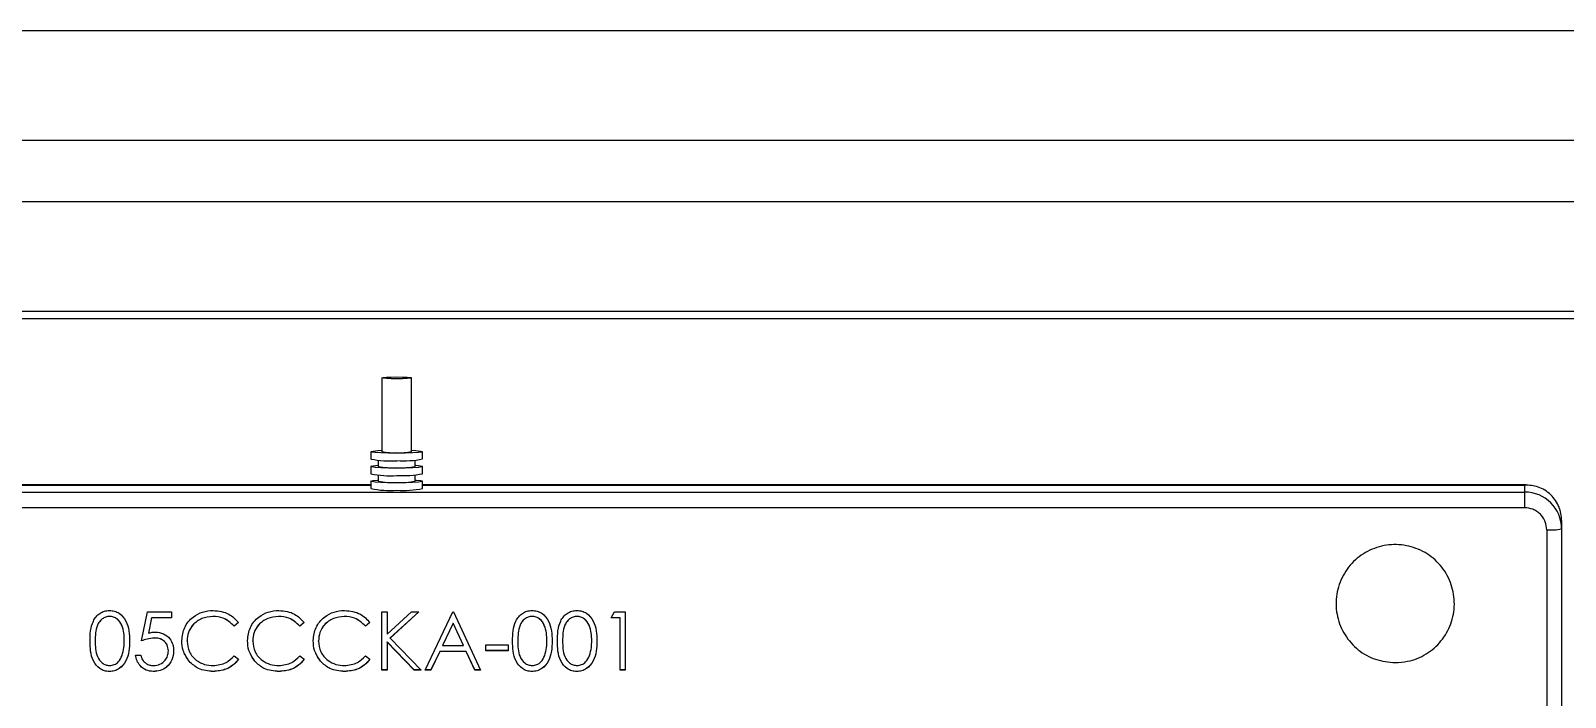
# Model space of a CAD drawing. Extents: x -80 to 56020, y 18240 to 42185.
# Drawn here: x 3486.95 to 3507.7, y 20748.5 to 20757.52 of the extents above; entities that cross this region are included whole.
import ezdxf

# ---------------------------------------------------------------- set-up
doc = ezdxf.new("R2010")
doc.units = 0
doc.header["$LTSCALE"] = 200
doc.layers.add('緯穎生產設備', color=7, linetype='Continuous')

# ---------------------------------------------------------------- blocks, each defined once
blk = doc.blocks.new('A$C202b4087')
for p, q in [((217.62, 22.95), (93.62, 22.95)), ((217.62, 21.465), (93.62, 21.465)), ((217.62, 20.635), (93.62, 20.635)), ((217.62, 19.15), (93.62, 19.15)), ((217.62, 19.05), (93.62, 19.05)), ((184.12, 18.253), (184.12, 17.255)), ((184.52, 17.255), (184.52, 18.253)), ((183.97, 17.255), (183.97, 17.156)), ((184.67, 17.156), (184.67, 17.255)), ((183.97, 17.056), (183.97, 16.956)), ((184.07, 17.14), (184.07, 17.056)), ((184.57, 17.056), (184.57, 17.14)), ((184.67, 16.956), (184.67, 17.056)), ((183.97, 16.856), (183.97, 16.756)), ((184.07, 16.94), (184.07, 16.856)), ((184.57, 16.856), (184.57, 16.94)), ((184.67, 16.756), (184.67, 16.856)), ((183.97, 16.805), (169.051, 16.805)), ((169.07, 16.804), (183.97, 16.804)), ((169.07, 16.709), (199.57, 16.709)), ((199.589, 16.805), (184.67, 16.805)), ((184.67, 16.804), (199.57, 16.804)), ((199.57, 16.804), (199.57, 16.709)), ((199.57, 16.709), (199.57, 16.497)), ((199.57, 16.497), (169.07, 16.497)), ((199.87, 16.197), (199.87, 1.727)), ((200.07, 16.324), (200.07, 16.21)), ((200.07, 16.21), (200.07, 1.74)), ((180.438, 15.027), (180.438, 15.027)), ((180.868, 14.694), (180.949, 15.087)), ((180.949, 15.087), (181.272, 15.087)), ((181.004, 15.007), (180.962, 14.8)), ((181.004, 15.006), (180.962, 14.8)), ((181.004, 15.006), (181.004, 15.007)), ((181.272, 15.007), (181.004, 15.007)), ((181.272, 15.006), (181.004, 15.006)), ((181.272, 15.087), (181.272, 15.006)), ((181.833, 15.027), (181.833, 15.027)), ((182.181, 14.943), (182.119, 14.896)), ((182.181, 14.943), (182.119, 14.896)), ((182.721, 15.027), (182.721, 15.027)), ((183.069, 14.943), (183.007, 14.896)), ((183.069, 14.943), (183.007, 14.896)), ((183.61, 15.027), (183.61, 15.027)), ((183.957, 14.943), (183.896, 14.896)), ((183.957, 14.943), (183.896, 14.896)), ((184.119, 15.087), (184.19, 15.087)), ((184.119, 14.301), (184.119, 15.087)), ((184.19, 14.788), (184.518, 15.087)), ((184.19, 15.087), (184.19, 14.788)), ((184.619, 15.087), (184.232, 14.734)), ((184.618, 15.087), (184.232, 14.735)), ((184.518, 15.087), (184.619, 15.087)), ((184.704, 14.301), (185.078, 15.087)), ((185.078, 15.087), (185.088, 15.087)), ((185.088, 15.087), (185.452, 14.301)), ((186.151, 15.027), (186.151, 15.027)), ((186.757, 15.027), (186.757, 15.027)), ((187.218, 15.006), (187.264, 15.087)), ((187.339, 15.007), (187.218, 15.007)), ((187.339, 15.006), (187.218, 15.006)), ((187.264, 15.087), (187.41, 15.087)), ((187.339, 15.006), (187.339, 15.007)), ((187.339, 14.301), (187.339, 15.006)), ((187.41, 15.087), (187.41, 14.301)), ((180.962, 14.8), (180.962, 14.8)), ((181.042, 14.734), (181.042, 14.735)), ((182.119, 14.896), (182.119, 14.896)), ((183.007, 14.896), (183.007, 14.896)), ((183.896, 14.896), (183.896, 14.896)), ((184.232, 14.734), (184.232, 14.735)), ((184.232, 14.734), (184.649, 14.301)), ((185.082, 14.935), (184.94, 14.634)), ((185.082, 14.934), (184.94, 14.634)), ((185.082, 14.935), (185.082, 14.934)), ((185.221, 14.634), (185.082, 14.935)), ((185.221, 14.634), (185.082, 14.934)), ((180.243, 14.695), (180.243, 14.694)), ((180.636, 14.695), (180.636, 14.694)), ((181.232, 14.561), (181.232, 14.562)), ((181.484, 14.693), (181.484, 14.694)), ((182.373, 14.693), (182.373, 14.694)), ((183.261, 14.693), (183.261, 14.694)), ((184.555, 14.302), (184.19, 14.681)), ((184.19, 14.68), (184.19, 14.681)), ((184.19, 14.68), (184.19, 14.301)), ((184.555, 14.301), (184.19, 14.68)), ((184.901, 14.554), (184.782, 14.302)), ((184.901, 14.553), (184.782, 14.301)), ((185.258, 14.554), (184.901, 14.554)), ((184.901, 14.553), (184.901, 14.554)), ((185.258, 14.553), (184.901, 14.553)), ((184.94, 14.634), (184.94, 14.634)), ((184.94, 14.634), (185.221, 14.634)), ((185.221, 14.634), (185.221, 14.634)), ((185.375, 14.302), (185.258, 14.554)), ((185.258, 14.553), (185.258, 14.554)), ((185.375, 14.301), (185.258, 14.553)), ((185.522, 14.644), (185.825, 14.644)), ((185.522, 14.563), (185.522, 14.644)), ((185.825, 14.564), (185.522, 14.564)), ((185.825, 14.563), (185.522, 14.563)), ((185.825, 14.644), (185.825, 14.563)), ((185.956, 14.695), (185.956, 14.694)), ((186.35, 14.695), (186.35, 14.694)), ((186.562, 14.695), (186.562, 14.694)), ((186.956, 14.695), (186.956, 14.694)), ((180.788, 14.503), (180.858, 14.503)), ((181.513, 14.419), (181.513, 14.419)), ((182.119, 14.493), (182.181, 14.446)), ((182.402, 14.419), (182.402, 14.419)), ((183.007, 14.493), (183.069, 14.446)), ((183.29, 14.419), (183.29, 14.419)), ((183.896, 14.493), (183.957, 14.446)), ((180.435, 14.281), (180.435, 14.282)), ((181.028, 14.281), (181.028, 14.282)), ((181.838, 14.281), (181.838, 14.282)), ((182.727, 14.281), (182.727, 14.282)), ((183.615, 14.281), (183.615, 14.282)), ((184.19, 14.302), (184.119, 14.302)), ((184.19, 14.301), (184.119, 14.301)), ((184.648, 14.302), (184.555, 14.302)), ((184.555, 14.301), (184.555, 14.302)), ((184.649, 14.301), (184.555, 14.301)), ((184.782, 14.301), (184.704, 14.301)), ((184.782, 14.302), (184.705, 14.302)), ((184.782, 14.301), (184.782, 14.302)), ((185.451, 14.302), (185.375, 14.302)), ((185.375, 14.301), (185.375, 14.302)), ((185.452, 14.301), (185.375, 14.301)), ((186.149, 14.281), (186.149, 14.282)), ((186.755, 14.281), (186.755, 14.282)), ((187.41, 14.302), (187.339, 14.302)), ((187.41, 14.301), (187.339, 14.301))]:
    blk.add_line(p, q)
at = {"flags": 128}
for points in [[(184.32, 18.24), (184.243, 18.241), (184.179, 18.244), (184.135, 18.248), (184.12, 18.253), (184.135, 18.258), (184.179, 18.262), (184.243, 18.265), (184.32, 18.266), (184.397, 18.265), (184.461, 18.262), (184.505, 18.258), (184.52, 18.253), (184.505, 18.248), (184.461, 18.244), (184.397, 18.241), (184.32, 18.24)], [(184.32, 17.233), (184.206, 17.234), (184.105, 17.238), (184.027, 17.243), (183.981, 17.25), (183.971, 17.257), (183.999, 17.264), (184.062, 17.271), (184.12, 17.274)], [(184.52, 17.274), (184.578, 17.271), (184.641, 17.264), (184.669, 17.257), (184.659, 17.25), (184.613, 17.243), (184.535, 17.238), (184.434, 17.234), (184.32, 17.233)], [(184.32, 17.033), (184.206, 17.034), (184.105, 17.038), (184.027, 17.043), (183.981, 17.05), (183.971, 17.058), (183.999, 17.065), (184.062, 17.071), (184.07, 17.072)], [(184.57, 17.072), (184.578, 17.071), (184.641, 17.065), (184.669, 17.058), (184.659, 17.05), (184.613, 17.043), (184.535, 17.038), (184.434, 17.034), (184.32, 17.033)], [(184.32, 16.834), (184.206, 16.835), (184.105, 16.838), (184.027, 16.844), (183.981, 16.851), (183.971, 16.858), (183.999, 16.865), (184.062, 16.871), (184.07, 16.872)], [(184.57, 16.872), (184.578, 16.871), (184.641, 16.865), (184.669, 16.858), (184.659, 16.851), (184.613, 16.844), (184.535, 16.838), (184.434, 16.835), (184.32, 16.834)]]:
    blk.add_lwpolyline(points, dxfattribs=at)
for centre, radius, start, end in [((184.27, 18.029), 0.788, 259.0089, 273.6236), ((184.37, 18.029), 0.788, 266.3764, 280.9911), ((184.221, 18.332), 1.203, 257.9323, 274.7002), ((184.258, 18.022), 0.985, 259.0089, 273.6236), ((184.405, 18.542), 1.411, 266.5448, 280.8227), ((184.382, 18.022), 0.985, 266.3764, 280.9911), ((184.221, 18.132), 1.203, 257.9323, 274.7002), ((184.258, 17.823), 0.985, 259.0089, 273.6236), ((184.405, 18.342), 1.411, 266.5448, 280.8227), ((184.382, 17.823), 0.985, 266.3764, 280.9911), ((184.221, 17.933), 1.203, 257.9323, 274.7002), ((184.405, 18.142), 1.411, 266.5448, 280.8227), ((199.571, 16.21), 0.499, 0.0596, 90.0594), ((199.92, 16.984), 0.788, 266.3764, 280.9911)]:
    blk.add_arc(centre, radius, start, end)
for points, knots in [([(200.07, 16.324), (200.068, 16.355), (200.065, 16.418), (200.037, 16.51), (199.99, 16.597), (199.903, 16.701), (199.76, 16.791), (199.632, 16.799), (199.57, 16.804)], [0, 0, 0, 0, 0.110377, 0.223448, 0.345235, 0.476468, 0.743765, 1, 1, 1, 1]), ([(199.87, 16.197), (199.866, 16.235), (199.86, 16.293), (199.822, 16.363), (199.784, 16.41), (199.736, 16.449), (199.666, 16.486), (199.608, 16.493), (199.57, 16.497)], [0, 0, 0, 0, 0.239443, 0.369664, 0.5, 0.630221, 0.760557, 1, 1, 1, 1]), ([(197.82, 14.401), (197.73, 14.41), (197.55, 14.428), (197.311, 14.565), (197.129, 14.768), (197.025, 15.021), (197.01, 15.294), (197.087, 15.556), (197.247, 15.778), (197.471, 15.935), (197.734, 16.009), (198.008, 15.991), (198.26, 15.885), (198.462, 15.701), (198.592, 15.46), (198.635, 15.191), (198.586, 14.922), (198.451, 14.684), (198.245, 14.506), (198.022, 14.414), (197.876, 14.405), (197.82, 14.401)], [0, 0, 0, 0, 0.053689, 0.107377, 0.161066, 0.214755, 0.268444, 0.322132, 0.375821, 0.42951, 0.483199, 0.536887, 0.590576, 0.644265, 0.697953, 0.751642, 0.805331, 0.85902, 0.912708, 0.966397, 1, 1, 1, 1]), ([(180.172, 14.694), (180.173, 14.74), (180.175, 14.831), (180.203, 14.945), (180.252, 15.023), (180.303, 15.07), (180.366, 15.102), (180.412, 15.105), (180.435, 15.107)], [0, 0, 0, 0, 0.250526, 0.500164, 0.625273, 0.750198, 0.875111, 1, 1, 1, 1]), ([(180.438, 15.027), (180.419, 15.025), (180.383, 15.021), (180.335, 14.994), (180.297, 14.955), (180.262, 14.891), (180.245, 14.802), (180.243, 14.73), (180.243, 14.694)], [0, 0, 0, 0, 0.1248745, 0.2498892, 0.3747257, 0.4997892, 0.7494997, 1, 1, 1, 1]), ([(180.438, 15.027), (180.419, 15.025), (180.383, 15.022), (180.335, 14.994), (180.297, 14.956), (180.262, 14.892), (180.245, 14.802), (180.243, 14.731), (180.243, 14.695)], [0, 0, 0, 0, 0.124874, 0.249889, 0.374726, 0.499789, 0.7495, 1, 1, 1, 1]), ([(180.435, 15.107), (180.458, 15.105), (180.505, 15.102), (180.589, 15.061), (180.665, 14.967), (180.703, 14.832), (180.706, 14.74), (180.707, 14.694)], [0, 0, 0, 0, 0.125169, 0.250336, 0.498865, 0.749016, 1, 1, 1, 1]), ([(180.636, 14.694), (180.635, 14.73), (180.633, 14.802), (180.608, 14.907), (180.555, 14.984), (180.492, 15.021), (180.456, 15.025), (180.438, 15.027)], [0, 0, 0, 0, 0.250921, 0.501308, 0.749642, 0.874909, 1, 1, 1, 1]), ([(180.636, 14.695), (180.635, 14.731), (180.633, 14.803), (180.608, 14.908), (180.555, 14.985), (180.492, 15.022), (180.456, 15.025), (180.438, 15.027)], [0, 0, 0, 0, 0.250921, 0.501308, 0.749642, 0.874909, 1, 1, 1, 1]), ([(181.414, 14.699), (181.421, 14.76), (181.435, 14.883), (181.552, 15.018), (181.692, 15.096), (181.789, 15.104), (181.837, 15.107)], [0, 0, 0, 0, 0.279512, 0.55908, 0.779374, 1, 1, 1, 1]), ([(181.833, 15.027), (181.783, 15.021), (181.682, 15.009), (181.565, 14.924), (181.495, 14.812), (181.488, 14.733), (181.484, 14.693)], [0, 0, 0, 0, 0.279856, 0.559519, 0.779686, 1, 1, 1, 1]), ([(181.833, 15.027), (181.783, 15.021), (181.682, 15.01), (181.565, 14.925), (181.495, 14.813), (181.488, 14.734), (181.484, 14.694)], [0, 0, 0, 0, 0.279856, 0.559519, 0.779686, 1, 1, 1, 1]), ([(182.119, 14.896), (182.073, 14.938), (181.992, 15.014), (181.881, 15.023), (181.833, 15.027)], [0, 0, 0, 0, 0.558427, 1, 1, 1, 1]), ([(182.119, 14.896), (182.073, 14.939), (181.992, 15.014), (181.881, 15.023), (181.833, 15.027)], [0, 0, 0, 0, 0.558427, 1, 1, 1, 1]), ([(181.837, 15.107), (181.913, 15.099), (182.048, 15.084), (182.14, 14.986), (182.181, 14.943)], [0, 0, 0, 0, 0.559517, 1, 1, 1, 1]), ([(182.302, 14.699), (182.309, 14.76), (182.323, 14.883), (182.44, 15.018), (182.58, 15.096), (182.677, 15.104), (182.726, 15.107)], [0, 0, 0, 0, 0.279512, 0.55908, 0.779374, 1, 1, 1, 1]), ([(182.721, 15.027), (182.671, 15.021), (182.57, 15.009), (182.453, 14.924), (182.383, 14.812), (182.376, 14.733), (182.373, 14.693)], [0, 0, 0, 0, 0.279856, 0.559519, 0.779686, 1, 1, 1, 1]), ([(182.721, 15.027), (182.671, 15.021), (182.57, 15.01), (182.453, 14.925), (182.383, 14.813), (182.376, 14.734), (182.373, 14.694)], [0, 0, 0, 0, 0.2798558, 0.5595188, 0.7796855, 1, 1, 1, 1]), ([(183.007, 14.896), (182.962, 14.938), (182.88, 15.014), (182.77, 15.023), (182.721, 15.027)], [0, 0, 0, 0, 0.558427, 1, 1, 1, 1]), ([(183.007, 14.896), (182.962, 14.939), (182.88, 15.014), (182.77, 15.023), (182.721, 15.027)], [0, 0, 0, 0, 0.558427, 1, 1, 1, 1]), ([(182.726, 15.107), (182.801, 15.099), (182.936, 15.084), (183.028, 14.986), (183.069, 14.943)], [0, 0, 0, 0, 0.559517, 1, 1, 1, 1]), ([(183.19, 14.699), (183.197, 14.76), (183.212, 14.883), (183.328, 15.018), (183.469, 15.096), (183.565, 15.104), (183.614, 15.107)], [0, 0, 0, 0, 0.279512, 0.55908, 0.779374, 1, 1, 1, 1]), ([(183.61, 15.027), (183.559, 15.021), (183.459, 15.009), (183.341, 14.924), (183.272, 14.812), (183.265, 14.733), (183.261, 14.693)], [0, 0, 0, 0, 0.279856, 0.559519, 0.779686, 1, 1, 1, 1]), ([(183.61, 15.027), (183.559, 15.021), (183.459, 15.01), (183.341, 14.925), (183.272, 14.813), (183.265, 14.734), (183.261, 14.694)], [0, 0, 0, 0, 0.279856, 0.559519, 0.779686, 1, 1, 1, 1]), ([(183.896, 14.896), (183.85, 14.938), (183.768, 15.014), (183.658, 15.023), (183.61, 15.027)], [0, 0, 0, 0, 0.558427, 1, 1, 1, 1]), ([(183.896, 14.896), (183.85, 14.939), (183.768, 15.014), (183.658, 15.023), (183.61, 15.027)], [0, 0, 0, 0, 0.558427, 1, 1, 1, 1]), ([(183.614, 15.107), (183.69, 15.099), (183.825, 15.084), (183.917, 14.986), (183.957, 14.943)], [0, 0, 0, 0, 0.559517, 1, 1, 1, 1]), ([(185.886, 14.694), (185.887, 14.74), (185.889, 14.831), (185.917, 14.945), (185.966, 15.023), (186.017, 15.07), (186.08, 15.102), (186.126, 15.105), (186.149, 15.107)], [0, 0, 0, 0, 0.2505259, 0.5001642, 0.6252727, 0.7501982, 0.8751106, 1, 1, 1, 1]), ([(186.151, 15.027), (186.133, 15.025), (186.097, 15.021), (186.049, 14.994), (186.011, 14.955), (185.976, 14.891), (185.958, 14.802), (185.957, 14.73), (185.956, 14.694)], [0, 0, 0, 0, 0.124874, 0.249889, 0.374726, 0.499789, 0.7495, 1, 1, 1, 1]), ([(186.151, 15.027), (186.133, 15.025), (186.097, 15.022), (186.049, 14.994), (186.011, 14.956), (185.976, 14.892), (185.958, 14.802), (185.957, 14.731), (185.956, 14.695)], [0, 0, 0, 0, 0.124874, 0.249889, 0.374726, 0.499789, 0.7495, 1, 1, 1, 1]), ([(186.149, 15.107), (186.172, 15.105), (186.218, 15.102), (186.303, 15.061), (186.378, 14.967), (186.417, 14.832), (186.419, 14.74), (186.421, 14.694)], [0, 0, 0, 0, 0.125169, 0.250336, 0.498865, 0.749016, 1, 1, 1, 1]), ([(186.35, 14.694), (186.349, 14.73), (186.347, 14.802), (186.321, 14.907), (186.269, 14.984), (186.205, 15.021), (186.169, 15.025), (186.151, 15.027)], [0, 0, 0, 0, 0.250921, 0.501308, 0.749642, 0.874909, 1, 1, 1, 1]), ([(186.35, 14.695), (186.349, 14.731), (186.347, 14.803), (186.321, 14.908), (186.269, 14.985), (186.205, 15.022), (186.169, 15.025), (186.151, 15.027)], [0, 0, 0, 0, 0.250921, 0.501308, 0.749642, 0.874909, 1, 1, 1, 1]), ([(186.491, 14.694), (186.492, 14.74), (186.494, 14.831), (186.523, 14.945), (186.571, 15.023), (186.623, 15.07), (186.685, 15.102), (186.732, 15.105), (186.755, 15.107)], [0, 0, 0, 0, 0.250526, 0.500164, 0.625273, 0.750198, 0.875111, 1, 1, 1, 1]), ([(186.757, 15.027), (186.739, 15.025), (186.703, 15.021), (186.655, 14.994), (186.617, 14.955), (186.582, 14.891), (186.564, 14.802), (186.563, 14.73), (186.562, 14.694)], [0, 0, 0, 0, 0.124874, 0.249889, 0.374726, 0.499789, 0.7495, 1, 1, 1, 1]), ([(186.757, 15.027), (186.739, 15.025), (186.703, 15.022), (186.655, 14.994), (186.617, 14.956), (186.582, 14.892), (186.564, 14.802), (186.563, 14.731), (186.562, 14.695)], [0, 0, 0, 0, 0.124874, 0.249889, 0.374726, 0.499789, 0.7495, 1, 1, 1, 1]), ([(186.755, 15.107), (186.778, 15.105), (186.824, 15.102), (186.909, 15.061), (186.984, 14.967), (187.022, 14.832), (187.025, 14.74), (187.026, 14.694)], [0, 0, 0, 0, 0.125169, 0.250336, 0.498865, 0.749016, 1, 1, 1, 1]), ([(186.956, 14.694), (186.955, 14.73), (186.952, 14.802), (186.927, 14.907), (186.875, 14.984), (186.811, 15.021), (186.775, 15.025), (186.757, 15.027)], [0, 0, 0, 0, 0.250921, 0.501308, 0.749642, 0.874909, 1, 1, 1, 1]), ([(186.956, 14.695), (186.955, 14.731), (186.952, 14.803), (186.927, 14.908), (186.875, 14.985), (186.811, 15.022), (186.775, 15.025), (186.757, 15.027)], [0, 0, 0, 0, 0.250921, 0.501308, 0.749642, 0.874909, 1, 1, 1, 1]), ([(181.042, 14.735), (181.009, 14.732), (180.949, 14.725), (180.893, 14.704), (180.868, 14.695)], [0, 0, 0, 0, 0.559416, 1, 1, 1, 1]), ([(181.042, 14.734), (181.009, 14.731), (180.949, 14.725), (180.893, 14.704), (180.868, 14.694)], [0, 0, 0, 0, 0.559416, 1, 1, 1, 1]), ([(180.962, 14.8), (180.979, 14.804), (181.009, 14.813), (181.041, 14.814), (181.055, 14.815)], [0, 0, 0, 0, 0.560064, 1, 1, 1, 1]), ([(181.232, 14.562), (181.229, 14.589), (181.223, 14.643), (181.17, 14.702), (181.106, 14.731), (181.063, 14.734), (181.042, 14.735)], [0, 0, 0, 0, 0.279539, 0.558617, 0.779047, 1, 1, 1, 1]), ([(181.232, 14.561), (181.229, 14.588), (181.223, 14.643), (181.17, 14.701), (181.106, 14.731), (181.063, 14.733), (181.042, 14.734)], [0, 0, 0, 0, 0.279539, 0.5586168, 0.7790473, 1, 1, 1, 1]), ([(181.055, 14.815), (181.092, 14.811), (181.168, 14.803), (181.25, 14.732), (181.297, 14.646), (181.301, 14.587), (181.303, 14.558)], [0, 0, 0, 0, 0.279688, 0.559025, 0.779292, 1, 1, 1, 1]), ([(180.435, 14.281), (180.412, 14.283), (180.366, 14.287), (180.283, 14.328), (180.209, 14.422), (180.175, 14.557), (180.173, 14.648), (180.172, 14.694)], [0, 0, 0, 0, 0.125181, 0.250351, 0.498778, 0.748946, 1, 1, 1, 1]), ([(180.435, 14.282), (180.412, 14.284), (180.366, 14.287), (180.283, 14.329), (180.209, 14.422), (180.175, 14.557), (180.173, 14.649), (180.172, 14.694)], [0, 0, 0, 0, 0.125181, 0.250351, 0.498778, 0.748946, 1, 1, 1, 1]), ([(180.243, 14.694), (180.243, 14.658), (180.245, 14.586), (180.265, 14.48), (180.32, 14.404), (180.383, 14.367), (180.419, 14.364), (180.438, 14.362)], [0, 0, 0, 0, 0.251085, 0.501371, 0.749628, 0.874877, 1, 1, 1, 1]), ([(180.707, 14.694), (180.706, 14.648), (180.703, 14.555), (180.665, 14.421), (180.589, 14.328), (180.505, 14.287), (180.458, 14.283), (180.435, 14.281)], [0, 0, 0, 0, 0.2510019, 0.5011378, 0.7496117, 0.8748068, 1, 1, 1, 1]), ([(180.707, 14.694), (180.706, 14.648), (180.703, 14.556), (180.665, 14.421), (180.589, 14.329), (180.505, 14.287), (180.458, 14.284), (180.435, 14.282)], [0, 0, 0, 0, 0.2510019, 0.5011378, 0.7496117, 0.8748068, 1, 1, 1, 1]), ([(180.606, 14.497), (180.616, 14.533), (180.634, 14.598), (180.636, 14.665), (180.636, 14.694)], [0, 0, 0, 0, 0.559599, 1, 1, 1, 1]), ([(181.303, 14.559), (181.298, 14.518), (181.289, 14.436), (181.218, 14.342), (181.124, 14.289), (181.06, 14.284), (181.028, 14.282)], [0, 0, 0, 0, 0.279864, 0.559271, 0.779424, 1, 1, 1, 1]), ([(181.303, 14.558), (181.298, 14.517), (181.289, 14.436), (181.218, 14.341), (181.124, 14.288), (181.06, 14.284), (181.028, 14.281)], [0, 0, 0, 0, 0.279864, 0.559271, 0.779424, 1, 1, 1, 1]), ([(181.032, 14.362), (181.061, 14.365), (181.121, 14.372), (181.186, 14.426), (181.226, 14.491), (181.23, 14.538), (181.232, 14.561)], [0, 0, 0, 0, 0.279617, 0.559357, 0.779559, 1, 1, 1, 1]), ([(181.513, 14.419), (181.481, 14.466), (181.423, 14.551), (181.416, 14.654), (181.414, 14.699)], [0, 0, 0, 0, 0.559029, 1, 1, 1, 1]), ([(181.513, 14.419), (181.481, 14.467), (181.423, 14.552), (181.416, 14.654), (181.414, 14.699)], [0, 0, 0, 0, 0.5590286, 1, 1, 1, 1]), ([(181.484, 14.693), (181.49, 14.643), (181.502, 14.541), (181.601, 14.431), (181.718, 14.37), (181.798, 14.365), (181.838, 14.362)], [0, 0, 0, 0, 0.2794342, 0.5589213, 0.7792831, 1, 1, 1, 1]), ([(182.402, 14.419), (182.369, 14.466), (182.311, 14.551), (182.305, 14.654), (182.302, 14.699)], [0, 0, 0, 0, 0.559029, 1, 1, 1, 1]), ([(182.402, 14.419), (182.369, 14.467), (182.311, 14.552), (182.305, 14.654), (182.302, 14.699)], [0, 0, 0, 0, 0.5590286, 1, 1, 1, 1]), ([(182.373, 14.693), (182.379, 14.643), (182.391, 14.541), (182.489, 14.431), (182.606, 14.37), (182.686, 14.365), (182.726, 14.362)], [0, 0, 0, 0, 0.279434, 0.558921, 0.779283, 1, 1, 1, 1]), ([(183.29, 14.419), (183.258, 14.466), (183.199, 14.551), (183.193, 14.654), (183.19, 14.699)], [0, 0, 0, 0, 0.559029, 1, 1, 1, 1]), ([(183.29, 14.419), (183.258, 14.467), (183.199, 14.552), (183.193, 14.654), (183.19, 14.699)], [0, 0, 0, 0, 0.559029, 1, 1, 1, 1]), ([(183.261, 14.693), (183.267, 14.643), (183.279, 14.541), (183.378, 14.431), (183.495, 14.37), (183.574, 14.365), (183.614, 14.362)], [0, 0, 0, 0, 0.279434, 0.558921, 0.779283, 1, 1, 1, 1]), ([(186.149, 14.281), (186.126, 14.283), (186.08, 14.287), (185.996, 14.328), (185.923, 14.422), (185.889, 14.557), (185.887, 14.648), (185.886, 14.694)], [0, 0, 0, 0, 0.125181, 0.250351, 0.498778, 0.748946, 1, 1, 1, 1]), ([(186.149, 14.282), (186.126, 14.284), (186.08, 14.287), (185.996, 14.329), (185.923, 14.422), (185.889, 14.557), (185.887, 14.649), (185.886, 14.694)], [0, 0, 0, 0, 0.125181, 0.250351, 0.498778, 0.748946, 1, 1, 1, 1]), ([(185.956, 14.694), (185.957, 14.658), (185.958, 14.586), (185.979, 14.48), (186.033, 14.404), (186.097, 14.367), (186.133, 14.364), (186.151, 14.362)], [0, 0, 0, 0, 0.251085, 0.501371, 0.749628, 0.874877, 1, 1, 1, 1]), ([(186.421, 14.694), (186.419, 14.648), (186.417, 14.555), (186.379, 14.421), (186.303, 14.328), (186.218, 14.287), (186.172, 14.283), (186.149, 14.281)], [0, 0, 0, 0, 0.2510019, 0.5011378, 0.7496117, 0.8748068, 1, 1, 1, 1]), ([(186.421, 14.694), (186.419, 14.648), (186.417, 14.556), (186.379, 14.421), (186.303, 14.329), (186.218, 14.287), (186.172, 14.284), (186.149, 14.282)], [0, 0, 0, 0, 0.2510019, 0.5011378, 0.7496117, 0.8748068, 1, 1, 1, 1]), ([(186.32, 14.497), (186.33, 14.533), (186.348, 14.598), (186.349, 14.665), (186.35, 14.694)], [0, 0, 0, 0, 0.559599, 1, 1, 1, 1]), ([(186.755, 14.281), (186.732, 14.283), (186.686, 14.287), (186.602, 14.328), (186.528, 14.422), (186.495, 14.557), (186.492, 14.648), (186.491, 14.694)], [0, 0, 0, 0, 0.1251812, 0.250351, 0.4987777, 0.7489456, 1, 1, 1, 1]), ([(186.755, 14.282), (186.732, 14.284), (186.686, 14.287), (186.602, 14.329), (186.528, 14.422), (186.495, 14.557), (186.492, 14.649), (186.491, 14.694)], [0, 0, 0, 0, 0.1251812, 0.250351, 0.4987777, 0.7489456, 1, 1, 1, 1]), ([(186.562, 14.694), (186.563, 14.658), (186.564, 14.586), (186.585, 14.48), (186.639, 14.404), (186.703, 14.367), (186.739, 14.364), (186.757, 14.362)], [0, 0, 0, 0, 0.251085, 0.501371, 0.749628, 0.874877, 1, 1, 1, 1]), ([(187.026, 14.694), (187.025, 14.648), (187.022, 14.555), (186.984, 14.421), (186.908, 14.328), (186.824, 14.287), (186.778, 14.283), (186.755, 14.281)], [0, 0, 0, 0, 0.2510019, 0.5011378, 0.7496117, 0.8748068, 1, 1, 1, 1]), ([(187.026, 14.694), (187.025, 14.648), (187.022, 14.556), (186.984, 14.421), (186.908, 14.329), (186.824, 14.287), (186.778, 14.284), (186.755, 14.282)], [0, 0, 0, 0, 0.2510019, 0.5011378, 0.7496117, 0.8748068, 1, 1, 1, 1]), ([(186.926, 14.497), (186.936, 14.533), (186.954, 14.598), (186.955, 14.665), (186.956, 14.694)], [0, 0, 0, 0, 0.559599, 1, 1, 1, 1]), ([(180.438, 14.362), (180.459, 14.364), (180.502, 14.37), (180.569, 14.415), (180.592, 14.466), (180.606, 14.497)], [0, 0, 0, 0, 0.280257, 0.560781, 1, 1, 1, 1]), ([(181.028, 14.281), (180.994, 14.285), (180.927, 14.291), (180.85, 14.352), (180.803, 14.425), (180.793, 14.477), (180.788, 14.503)], [0, 0, 0, 0, 0.279625, 0.559019, 0.77938, 1, 1, 1, 1]), ([(181.028, 14.282), (180.994, 14.285), (180.927, 14.292), (180.85, 14.352), (180.803, 14.426), (180.793, 14.477), (180.788, 14.503)], [0, 0, 0, 0, 0.279625, 0.559019, 0.77938, 1, 1, 1, 1]), ([(180.858, 14.503), (180.864, 14.481), (180.877, 14.436), (180.925, 14.391), (180.978, 14.366), (181.014, 14.363), (181.032, 14.362)], [0, 0, 0, 0, 0.28005, 0.559166, 0.779583, 1, 1, 1, 1]), ([(181.838, 14.281), (181.769, 14.287), (181.644, 14.298), (181.553, 14.382), (181.513, 14.419)], [0, 0, 0, 0, 0.5598036, 1, 1, 1, 1]), ([(181.838, 14.282), (181.769, 14.288), (181.644, 14.298), (181.553, 14.382), (181.513, 14.419)], [0, 0, 0, 0, 0.5598036, 1, 1, 1, 1]), ([(181.838, 14.362), (181.899, 14.369), (182.008, 14.382), (182.085, 14.459), (182.119, 14.493)], [0, 0, 0, 0, 0.558772, 1, 1, 1, 1]), ([(182.181, 14.447), (182.156, 14.419), (182.108, 14.363), (181.991, 14.297), (181.896, 14.287), (181.838, 14.282)], [0, 0, 0, 0, 0.28041, 0.560795, 1, 1, 1, 1]), ([(182.181, 14.446), (182.156, 14.418), (182.108, 14.363), (181.991, 14.296), (181.896, 14.287), (181.838, 14.281)], [0, 0, 0, 0, 0.28041, 0.560795, 1, 1, 1, 1]), ([(182.727, 14.281), (182.657, 14.287), (182.532, 14.298), (182.442, 14.382), (182.402, 14.419)], [0, 0, 0, 0, 0.5598036, 1, 1, 1, 1]), ([(182.727, 14.282), (182.657, 14.288), (182.532, 14.298), (182.442, 14.382), (182.402, 14.419)], [0, 0, 0, 0, 0.5598036, 1, 1, 1, 1]), ([(182.726, 14.362), (182.787, 14.369), (182.896, 14.382), (182.973, 14.459), (183.007, 14.493)], [0, 0, 0, 0, 0.5587722, 1, 1, 1, 1]), ([(183.069, 14.447), (183.045, 14.419), (182.996, 14.363), (182.88, 14.297), (182.785, 14.287), (182.727, 14.282)], [0, 0, 0, 0, 0.28041, 0.560795, 1, 1, 1, 1]), ([(183.069, 14.446), (183.045, 14.418), (182.996, 14.363), (182.88, 14.296), (182.785, 14.287), (182.727, 14.281)], [0, 0, 0, 0, 0.28041, 0.560795, 1, 1, 1, 1]), ([(183.615, 14.281), (183.545, 14.287), (183.421, 14.298), (183.33, 14.382), (183.29, 14.419)], [0, 0, 0, 0, 0.559804, 1, 1, 1, 1]), ([(183.615, 14.282), (183.545, 14.288), (183.421, 14.298), (183.33, 14.382), (183.29, 14.419)], [0, 0, 0, 0, 0.559804, 1, 1, 1, 1]), ([(183.614, 14.362), (183.675, 14.369), (183.784, 14.382), (183.862, 14.459), (183.896, 14.493)], [0, 0, 0, 0, 0.558772, 1, 1, 1, 1]), ([(183.957, 14.447), (183.933, 14.419), (183.885, 14.363), (183.768, 14.297), (183.673, 14.287), (183.615, 14.282)], [0, 0, 0, 0, 0.28041, 0.560795, 1, 1, 1, 1]), ([(183.957, 14.446), (183.933, 14.418), (183.885, 14.363), (183.768, 14.296), (183.673, 14.287), (183.615, 14.281)], [0, 0, 0, 0, 0.28041, 0.560795, 1, 1, 1, 1]), ([(186.151, 14.362), (186.173, 14.364), (186.216, 14.37), (186.282, 14.415), (186.306, 14.466), (186.32, 14.497)], [0, 0, 0, 0, 0.280257, 0.560781, 1, 1, 1, 1]), ([(186.757, 14.362), (186.778, 14.364), (186.821, 14.37), (186.888, 14.415), (186.911, 14.466), (186.926, 14.497)], [0, 0, 0, 0, 0.280257, 0.560781, 1, 1, 1, 1])]:
    blk.add_open_spline(points, degree=3, knots=knots)

msp = doc.modelspace()

# ---------------------------------------------------------------- block references
at = {"layer": '緯穎生產設備'}
msp.add_blockref('A$C202b4087', (3307.58, 20734.57), dxfattribs=at)

doc.saveas('drawing.dxf')
